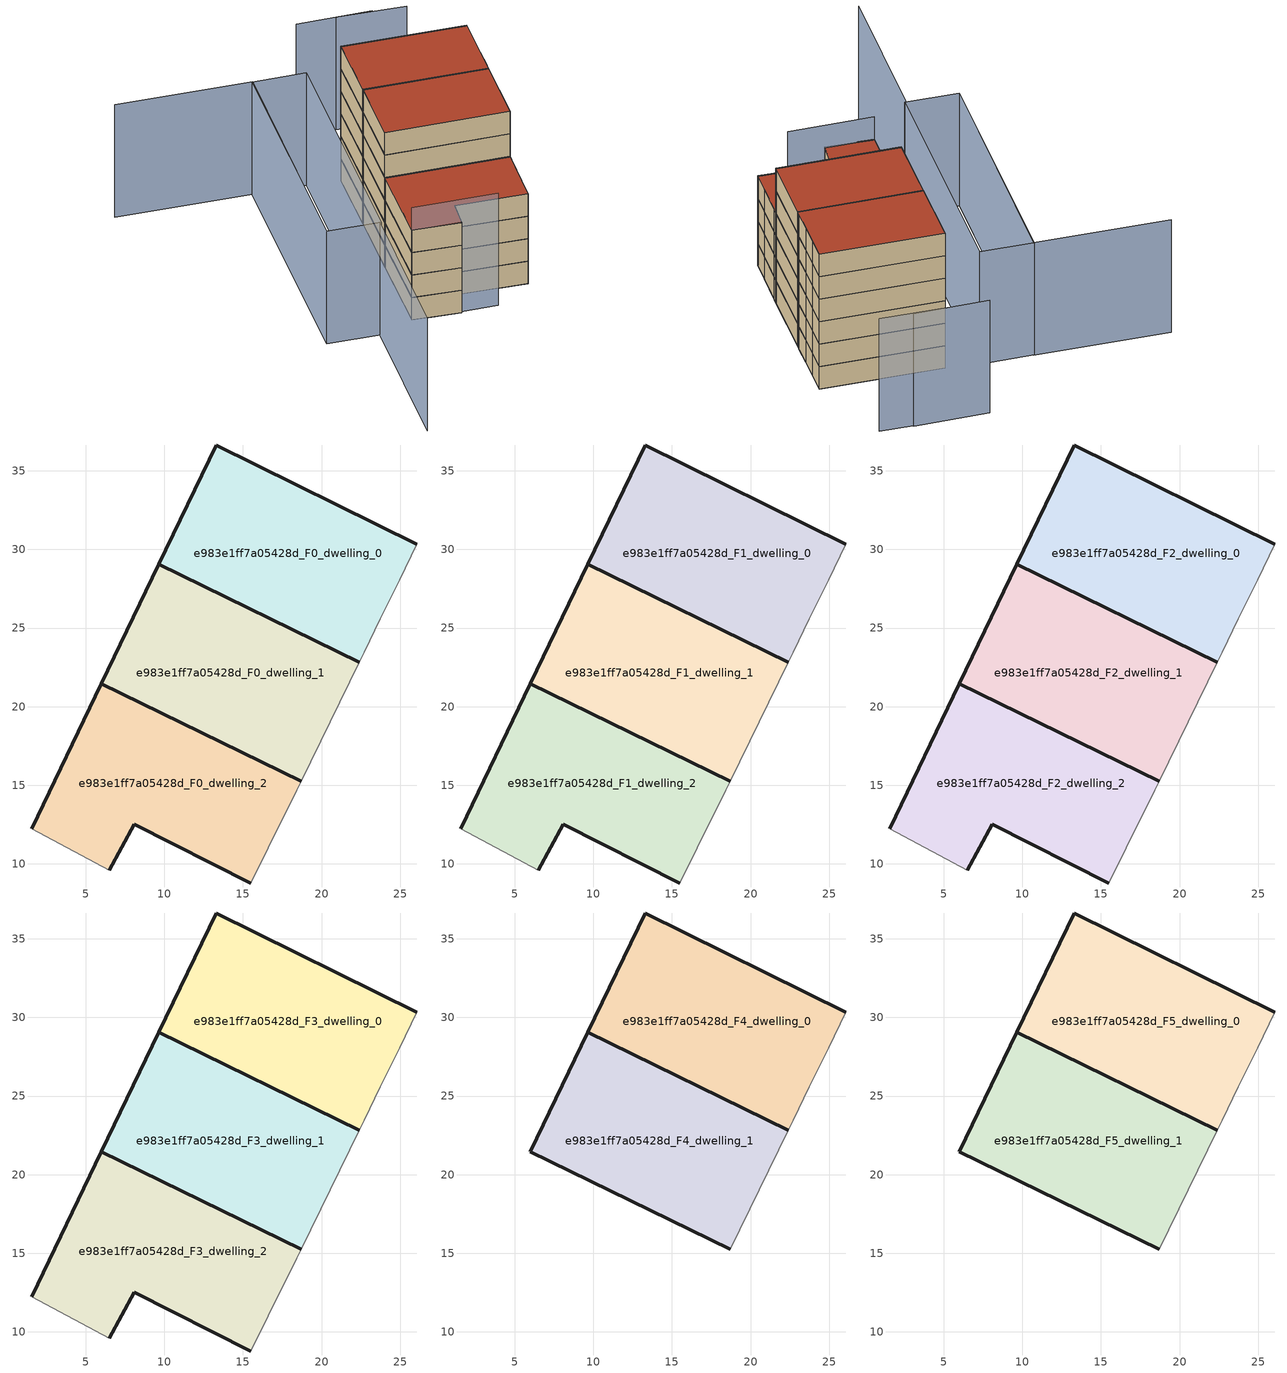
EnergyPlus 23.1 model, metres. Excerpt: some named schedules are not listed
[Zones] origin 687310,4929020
e983e1ff7a05428d_F0_dwelling_0
 floor ground (EU_floor_Construction): 22.72,23.47 23.74,25.58 24.96,28.07 26.06,30.33 13.29,36.64 9.64,29.05 22.41,22.83 z0
 wall outside (EU_wall_Construction): 22.41,22.83 9.64,29.05 13.29,36.64 26.06,30.33 z0:3
 wall adiabatic (EU_wall_Construction): 26.06,30.33 24.96,28.07 23.74,25.58 22.72,23.47 22.41,22.83 z0:3
e983e1ff7a05428d_F0_dwelling_1
 floor ground (EU_floor_Construction): 18.71,15.27 22.41,22.83 9.64,29.05 5.99,21.46 z0
 wall outside (EU_wall_Construction): 5.99,21.46 9.64,29.05 22.41,22.83 / 18.71,15.27 5.99,21.47 z0:3
 wall adiabatic (EU_wall_Construction): 22.41,22.83 18.71,15.27 z0:3
e983e1ff7a05428d_F0_dwelling_2
 floor ground (EU_floor_Construction): 16.59,11.01 18.43,14.69 18.71,15.27 5.99,21.46 1.55,12.24 6.5,9.58 8.09,12.53 15.48,8.78 z0
 wall outside (EU_wall_Construction): 1.55,12.24 5.99,21.46 18.71,15.27 / 15.48,8.78 8.09,12.53 6.5,9.58 z0:3
 wall adiabatic (EU_wall_Construction): 6.5,9.58 1.55,12.24 / 18.71,15.27 18.43,14.69 16.59,11.01 15.48,8.78 z0:3
e983e1ff7a05428d_F1_dwelling_0
 floor to e983e1ff7a05428d_F0_dwelling_0 (EU_floor_Construction): 22.72,23.47 23.74,25.58 24.96,28.07 26.06,30.33 13.29,36.64 9.64,29.05 22.41,22.83 z3
 wall outside (EU_wall_Construction): 22.41,22.83 9.64,29.05 13.29,36.64 26.06,30.33 z3:6
 wall adiabatic (EU_wall_Construction): 26.06,30.33 24.96,28.07 23.74,25.58 22.72,23.47 22.41,22.83 z3:6
e983e1ff7a05428d_F1_dwelling_1
 floor to e983e1ff7a05428d_F0_dwelling_1 (EU_floor_Construction): 18.71,15.27 22.41,22.83 9.64,29.05 5.99,21.46 z3
 wall outside (EU_wall_Construction): 5.99,21.46 9.64,29.05 22.41,22.83 / 18.71,15.27 5.99,21.47 z3:6
 wall adiabatic (EU_wall_Construction): 22.41,22.83 18.71,15.27 z3:6
e983e1ff7a05428d_F1_dwelling_2
 floor to e983e1ff7a05428d_F0_dwelling_2 (EU_floor_Construction): 16.59,11.01 18.43,14.69 18.71,15.27 5.99,21.46 1.55,12.24 6.5,9.58 8.09,12.53 15.48,8.78 z3
 wall outside (EU_wall_Construction): 1.55,12.24 5.99,21.46 18.71,15.27 / 15.48,8.78 8.09,12.53 6.5,9.58 z3:6
 wall adiabatic (EU_wall_Construction): 6.5,9.58 1.55,12.24 / 18.71,15.27 18.43,14.69 16.59,11.01 15.48,8.78 z3:6
e983e1ff7a05428d_F2_dwelling_0
 floor to e983e1ff7a05428d_F1_dwelling_0 (EU_floor_Construction): 22.72,23.47 23.74,25.58 24.96,28.07 26.06,30.33 13.29,36.64 9.64,29.05 22.41,22.83 z6
 wall outside (EU_wall_Construction): 22.41,22.83 9.64,29.05 13.29,36.64 26.06,30.33 z6:9
 wall adiabatic (EU_wall_Construction): 26.06,30.33 24.96,28.07 23.74,25.58 22.72,23.47 22.41,22.83 z6:9
e983e1ff7a05428d_F2_dwelling_1
 floor to e983e1ff7a05428d_F1_dwelling_1 (EU_floor_Construction): 18.71,15.27 22.41,22.83 9.64,29.05 5.99,21.46 z6
 wall outside (EU_wall_Construction): 5.99,21.46 9.64,29.05 22.41,22.83 / 18.71,15.27 5.99,21.47 z6:9
 wall adiabatic (EU_wall_Construction): 22.41,22.83 18.71,15.27 z6:9
e983e1ff7a05428d_F2_dwelling_2
 floor to e983e1ff7a05428d_F1_dwelling_2 (EU_floor_Construction): 16.59,11.01 18.43,14.69 18.71,15.27 5.99,21.46 1.55,12.24 6.5,9.58 8.09,12.53 15.48,8.78 z6
 wall outside (EU_wall_Construction): 1.55,12.24 5.99,21.46 18.71,15.27 / 15.48,8.78 8.09,12.53 6.5,9.58 z6:9
 wall adiabatic (EU_wall_Construction): 6.5,9.58 1.55,12.24 / 18.71,15.27 18.43,14.69 16.59,11.01 15.48,8.78 z6:9
e983e1ff7a05428d_F3_dwelling_0
 floor to e983e1ff7a05428d_F2_dwelling_0 (EU_floor_Construction): 22.72,23.47 23.74,25.58 24.96,28.07 26.06,30.33 13.29,36.64 9.64,29.05 22.41,22.83 z9
 wall outside (EU_wall_Construction): 22.41,22.83 9.64,29.05 13.29,36.64 26.06,30.33 z9:12
 wall adiabatic (EU_wall_Construction): 26.06,30.33 24.96,28.07 23.74,25.58 22.72,23.47 22.41,22.83 z9:12
e983e1ff7a05428d_F3_dwelling_1
 floor to e983e1ff7a05428d_F2_dwelling_1 (EU_floor_Construction): 18.71,15.27 22.41,22.83 9.64,29.05 5.99,21.46 z9
 wall outside (EU_wall_Construction): 5.99,21.46 9.64,29.05 22.41,22.83 / 18.71,15.27 5.99,21.47 z9:12
 wall adiabatic (EU_wall_Construction): 22.41,22.83 18.71,15.27 z9:12
e983e1ff7a05428d_F3_dwelling_2
 floor to e983e1ff7a05428d_F2_dwelling_2 (EU_floor_Construction): 16.59,11.01 18.43,14.69 18.71,15.27 5.99,21.46 1.55,12.24 6.5,9.58 8.09,12.53 15.48,8.78 z9
 wall outside (EU_wall_Construction): 1.55,12.24 5.99,21.46 18.71,15.27 / 15.48,8.78 8.09,12.53 6.5,9.58 z9:12
 wall adiabatic (EU_wall_Construction): 6.5,9.58 1.55,12.24 / 18.71,15.27 18.43,14.69 16.59,11.01 15.48,8.78 z9:12
 roof outside (EU_roof_Construction): 18.71,15.27 18.43,14.69 16.59,11.01 15.48,8.78 8.09,12.53 6.5,9.58 1.55,12.24 5.99,21.46 z12
e983e1ff7a05428d_F4_dwelling_0
 floor to e983e1ff7a05428d_F3_dwelling_0 (EU_floor_Construction): 22.72,23.47 23.74,25.58 24.96,28.07 26.06,30.33 13.29,36.64 9.64,29.05 22.41,22.83 z12
 wall outside (EU_wall_Construction): 22.41,22.83 9.64,29.05 13.29,36.64 26.06,30.33 z12:15
 wall adiabatic (EU_wall_Construction): 26.06,30.33 24.96,28.07 23.74,25.58 22.72,23.47 22.41,22.83 z12:15
e983e1ff7a05428d_F4_dwelling_1
 floor to e983e1ff7a05428d_F3_dwelling_1 (EU_floor_Construction): 18.71,15.27 22.41,22.83 9.64,29.05 5.99,21.46 z12
 wall outside (EU_wall_Construction): 18.71,15.27 5.99,21.46 9.64,29.05 22.41,22.83 z12:15
 wall adiabatic (EU_wall_Construction): 22.41,22.83 18.71,15.27 z12:15
e983e1ff7a05428d_F5_dwelling_0
 floor to e983e1ff7a05428d_F4_dwelling_0 (EU_floor_Construction): 22.72,23.47 23.74,25.58 24.96,28.07 26.06,30.33 13.29,36.64 9.64,29.05 22.41,22.83 z15
 wall outside (EU_wall_Construction): 22.41,22.83 9.64,29.05 13.29,36.64 26.06,30.33 z15:18
 wall adiabatic (EU_wall_Construction): 26.06,30.33 24.96,28.07 23.74,25.58 22.72,23.47 22.41,22.83 z15:18
 roof outside (EU_roof_Construction): 26.06,30.33 24.96,28.07 23.74,25.58 22.72,23.47 22.41,22.83 9.64,29.05 13.29,36.64 z18
e983e1ff7a05428d_F5_dwelling_1
 floor to e983e1ff7a05428d_F4_dwelling_1 (EU_floor_Construction): 18.71,15.27 22.41,22.83 9.64,29.05 5.99,21.46 z15
 wall outside (EU_wall_Construction): 18.71,15.27 5.99,21.46 9.64,29.05 22.41,22.83 z15:18
 wall adiabatic (EU_wall_Construction): 22.41,22.83 18.71,15.27 z15:18
 roof outside (EU_roof_Construction): 22.41,22.83 18.71,15.27 5.99,21.46 9.64,29.05 z18
shading: 1.55,12.24 10.35,7.96 / -2.82,12.58 -11.12,-4.2 / -9.42,48.11 4.55,41.24 / 4.55,41.24 -8.23,15.24 / 26.47,40.47 19.33,44.09 / 23.08,42.3 15.29,46.02 / -8.27,15.18 4.44,41.29 / 4.44,41.29 10.01,38.58 / 10.01,38.58 -2.7,12.47 / -2.7,12.47 -8.27,15.18 z0:15
[Building]
EU S2 Campaign: North Axis=0; Terrain=City; Solar Distribution=FullExterior
[Site:Location]
Bologna: Latitude=44.5; Longitude=11.25; Time Zone=1; Elevation=37
[SizingPeriod:WeatherFileDays]
AnnualSizingPeriod: Begin Month=1; Begin Day of Month=1; End Month=12; End Day of Month=31; Day of Week for Start Day=Monday; Use Weather File Daylight Saving Period=No; Use Weather File Rain and Snow Indicators=No
[MATERIAL]
EU_InternalMass_Material: Roughness=MediumRough; Thickness=0.1; Conductivity=1; Density=1800; Specific Heat=900; Thermal Absorptance=0.9; Solar Absorptance=0.7; Visible Absorptance=0.7
[MATERIAL:NOMASS] Roughness=MediumRough; Thermal Absorptance=0.9; Solar Absorptance=0.7; Visible Absorptance=0.7
Name | Thermal Resistance
EU_wall_NoMass | 0.905828
EU_roof_NoMass | 0.37593
EU_floor_NoMass | 0.67114
[CONSTRUCTION]
EU_wall_Construction: EU_wall_NoMass
EU_roof_Construction: EU_roof_NoMass
EU_floor_Construction: EU_floor_NoMass
EU_InternalMass_Construction: EU_InternalMass_Material
[ZONE] Type=1; Multiplier=1; Ceiling Height=autocalculate; Floor Area=autocalculate; Part of Total Floor Area=Yes
Name | Volume
e983e1ff7a05428d_F0_dwelling_0 | 357.862
e983e1ff7a05428d_F1_dwelling_0; e983e1ff7a05428d_F2_dwelling_0; e983e1ff7a05428d_F3_dwelling_0; e983e1ff7a05428d_F4_dwelling_0; e983e1ff7a05428d_F5_dwelling_0 | 357.861
e983e1ff7a05428d_F0_dwelling_1; e983e1ff7a05428d_F1_dwelling_1; e983e1ff7a05428d_F2_dwelling_1; e983e1ff7a05428d_F3_dwelling_1; e983e1ff7a05428d_F4_dwelling_1; e983e1ff7a05428d_F5_dwelling_1 | 357.848
e983e1ff7a05428d_F0_dwelling_2 | 357.868
e983e1ff7a05428d_F1_dwelling_2; e983e1ff7a05428d_F2_dwelling_2; e983e1ff7a05428d_F3_dwelling_2 | 357.869
[INTERNALMASS] Construction=EU_InternalMass_Construction
Name | Zone or ZoneList | Surface Area
e983e1ff7a05428d_F0_dwelling_0_EU_InternalMass | e983e1ff7a05428d_F0_dwelling_0 | 119.287
e983e1ff7a05428d_F0_dwelling_1_EU_InternalMass | e983e1ff7a05428d_F0_dwelling_1 | 119.283
e983e1ff7a05428d_F0_dwelling_2_EU_InternalMass | e983e1ff7a05428d_F0_dwelling_2 | 119.289
e983e1ff7a05428d_F1_dwelling_0_EU_InternalMass | e983e1ff7a05428d_F1_dwelling_0 | 119.287
e983e1ff7a05428d_F1_dwelling_1_EU_InternalMass | e983e1ff7a05428d_F1_dwelling_1 | 119.283
e983e1ff7a05428d_F1_dwelling_2_EU_InternalMass | e983e1ff7a05428d_F1_dwelling_2 | 119.289
e983e1ff7a05428d_F2_dwelling_0_EU_InternalMass | e983e1ff7a05428d_F2_dwelling_0 | 119.287
e983e1ff7a05428d_F2_dwelling_1_EU_InternalMass | e983e1ff7a05428d_F2_dwelling_1 | 119.283
e983e1ff7a05428d_F2_dwelling_2_EU_InternalMass | e983e1ff7a05428d_F2_dwelling_2 | 119.289
e983e1ff7a05428d_F3_dwelling_0_EU_InternalMass | e983e1ff7a05428d_F3_dwelling_0 | 119.287
e983e1ff7a05428d_F3_dwelling_1_EU_InternalMass | e983e1ff7a05428d_F3_dwelling_1 | 119.283
e983e1ff7a05428d_F3_dwelling_2_EU_InternalMass | e983e1ff7a05428d_F3_dwelling_2 | 119.289
e983e1ff7a05428d_F4_dwelling_0_EU_InternalMass | e983e1ff7a05428d_F4_dwelling_0 | 178.936
e983e1ff7a05428d_F4_dwelling_1_EU_InternalMass | e983e1ff7a05428d_F4_dwelling_1 | 178.924
e983e1ff7a05428d_F5_dwelling_0_EU_InternalMass | e983e1ff7a05428d_F5_dwelling_0 | 178.936
e983e1ff7a05428d_F5_dwelling_1_EU_InternalMass | e983e1ff7a05428d_F5_dwelling_1 | 178.924
[OTHEREQUIPMENT] Fuel Type=Electricity; Design Level Calculation Method=Watts/Area; Power per Zone Floor Area=1; Fraction Latent=0; Fraction Radiant=0; Fraction Lost=0; Carbon Dioxide Generation Rate=0; EndUse Subcategory=EU_Step8_InternalGains
Name | Zone or ZoneList or Space or SpaceList | Schedule
EU_Step8_InternalGain_e983e1ff7a05428d_F0_dwelling_0_f000 | e983e1ff7a05428d_F0_dwelling_0 | EU_Step8_GainSchedule_e983e1ff7a05428d_F0_dwelling_0_f000
EU_Step8_InternalGain_e983e1ff7a05428d_F0_dwelling_1_f000 | e983e1ff7a05428d_F0_dwelling_1 | EU_Step8_GainSchedule_e983e1ff7a05428d_F0_dwelling_1_f000
EU_Step8_InternalGain_e983e1ff7a05428d_F0_dwelling_2_f000 | e983e1ff7a05428d_F0_dwelling_2 | EU_Step8_GainSchedule_e983e1ff7a05428d_F0_dwelling_2_f000
EU_Step8_InternalGain_e983e1ff7a05428d_F1_dwelling_0_f000 | e983e1ff7a05428d_F1_dwelling_0 | EU_Step8_GainSchedule_e983e1ff7a05428d_F1_dwelling_0_f000
EU_Step8_InternalGain_e983e1ff7a05428d_F1_dwelling_1_f000 | e983e1ff7a05428d_F1_dwelling_1 | EU_Step8_GainSchedule_e983e1ff7a05428d_F1_dwelling_1_f000
EU_Step8_InternalGain_e983e1ff7a05428d_F1_dwelling_2_f000 | e983e1ff7a05428d_F1_dwelling_2 | EU_Step8_GainSchedule_e983e1ff7a05428d_F1_dwelling_2_f000
EU_Step8_InternalGain_e983e1ff7a05428d_F2_dwelling_0_f000 | e983e1ff7a05428d_F2_dwelling_0 | EU_Step8_GainSchedule_e983e1ff7a05428d_F2_dwelling_0_f000
EU_Step8_InternalGain_e983e1ff7a05428d_F2_dwelling_1_f000 | e983e1ff7a05428d_F2_dwelling_1 | EU_Step8_GainSchedule_e983e1ff7a05428d_F2_dwelling_1_f000
EU_Step8_InternalGain_e983e1ff7a05428d_F2_dwelling_2_f000 | e983e1ff7a05428d_F2_dwelling_2 | EU_Step8_GainSchedule_e983e1ff7a05428d_F2_dwelling_2_f000
EU_Step8_InternalGain_e983e1ff7a05428d_F3_dwelling_0_f000 | e983e1ff7a05428d_F3_dwelling_0 | EU_Step8_GainSchedule_e983e1ff7a05428d_F3_dwelling_0_f000
EU_Step8_InternalGain_e983e1ff7a05428d_F3_dwelling_1_f000 | e983e1ff7a05428d_F3_dwelling_1 | EU_Step8_GainSchedule_e983e1ff7a05428d_F3_dwelling_1_f000
EU_Step8_InternalGain_e983e1ff7a05428d_F3_dwelling_2_f000 | e983e1ff7a05428d_F3_dwelling_2 | EU_Step8_GainSchedule_e983e1ff7a05428d_F3_dwelling_2_f000
EU_Step8_InternalGain_e983e1ff7a05428d_F4_dwelling_0_f000 | e983e1ff7a05428d_F4_dwelling_0 | EU_Step8_GainSchedule_e983e1ff7a05428d_F4_dwelling_0_f000
EU_Step8_InternalGain_e983e1ff7a05428d_F4_dwelling_1_f000 | e983e1ff7a05428d_F4_dwelling_1 | EU_Step8_GainSchedule_e983e1ff7a05428d_F4_dwelling_1_f000
EU_Step8_InternalGain_e983e1ff7a05428d_F5_dwelling_0_f000 | e983e1ff7a05428d_F5_dwelling_0 | EU_Step8_GainSchedule_e983e1ff7a05428d_F5_dwelling_0_f000
EU_Step8_InternalGain_e983e1ff7a05428d_F5_dwelling_1_f000 | e983e1ff7a05428d_F5_dwelling_1 | EU_Step8_GainSchedule_e983e1ff7a05428d_F5_dwelling_1_f000
[ZONEVENTILATION:DESIGNFLOWRATE] Schedule=EU_AlwaysOn; Design Flow Rate Calculation Method=AirChanges/Hour; Air Changes per Hour=0.73129; Ventilation Type=Natural; Fan Pressure Rise=0; Fan Total Efficiency=1; Constant Term Coefficient=1; Temperature Term Coefficient=0; Velocity Term Coefficient=0; Velocity Squared Term Coefficient=0; Minimum Indoor Temperature=-100; Maximum Indoor Temperature=100; Delta Temperature=-100; Minimum Outdoor Temperature=-100; Maximum Outdoor Temperature=100; Maximum Wind Speed=40
Name | Zone or ZoneList or Space or SpaceList
EU_ConstantAir_e983e1ff7a05428d_F0_dwelling_0 | e983e1ff7a05428d_F0_dwelling_0
EU_ConstantAir_e983e1ff7a05428d_F0_dwelling_1 | e983e1ff7a05428d_F0_dwelling_1
EU_ConstantAir_e983e1ff7a05428d_F0_dwelling_2 | e983e1ff7a05428d_F0_dwelling_2
EU_ConstantAir_e983e1ff7a05428d_F1_dwelling_0 | e983e1ff7a05428d_F1_dwelling_0
EU_ConstantAir_e983e1ff7a05428d_F1_dwelling_1 | e983e1ff7a05428d_F1_dwelling_1
EU_ConstantAir_e983e1ff7a05428d_F1_dwelling_2 | e983e1ff7a05428d_F1_dwelling_2
EU_ConstantAir_e983e1ff7a05428d_F2_dwelling_0 | e983e1ff7a05428d_F2_dwelling_0
EU_ConstantAir_e983e1ff7a05428d_F2_dwelling_1 | e983e1ff7a05428d_F2_dwelling_1
EU_ConstantAir_e983e1ff7a05428d_F2_dwelling_2 | e983e1ff7a05428d_F2_dwelling_2
EU_ConstantAir_e983e1ff7a05428d_F3_dwelling_0 | e983e1ff7a05428d_F3_dwelling_0
EU_ConstantAir_e983e1ff7a05428d_F3_dwelling_1 | e983e1ff7a05428d_F3_dwelling_1
EU_ConstantAir_e983e1ff7a05428d_F3_dwelling_2 | e983e1ff7a05428d_F3_dwelling_2
EU_ConstantAir_e983e1ff7a05428d_F4_dwelling_0 | e983e1ff7a05428d_F4_dwelling_0
EU_ConstantAir_e983e1ff7a05428d_F4_dwelling_1 | e983e1ff7a05428d_F4_dwelling_1
EU_ConstantAir_e983e1ff7a05428d_F5_dwelling_0 | e983e1ff7a05428d_F5_dwelling_0
EU_ConstantAir_e983e1ff7a05428d_F5_dwelling_1 | e983e1ff7a05428d_F5_dwelling_1
[HVACTEMPLATE:THERMOSTAT] Constant Heating Setpoint=20; Constant Cooling Setpoint=50
EU_HeatOnly_e983e1ff7a05428d_F0_dwelling_0; EU_HeatOnly_e983e1ff7a05428d_F0_dwelling_1; EU_HeatOnly_e983e1ff7a05428d_F0_dwelling_2; EU_HeatOnly_e983e1ff7a05428d_F1_dwelling_0; EU_HeatOnly_e983e1ff7a05428d_F1_dwelling_1; EU_HeatOnly_e983e1ff7a05428d_F1_dwelling_2; EU_HeatOnly_e983e1ff7a05428d_F2_dwelling_0; EU_HeatOnly_e983e1ff7a05428d_F2_dwelling_1; EU_HeatOnly_e983e1ff7a05428d_F2_dwelling_2; EU_HeatOnly_e983e1ff7a05428d_F3_dwelling_0; EU_HeatOnly_e983e1ff7a05428d_F3_dwelling_1; EU_HeatOnly_e983e1ff7a05428d_F3_dwelling_2; EU_HeatOnly_e983e1ff7a05428d_F4_dwelling_0; EU_HeatOnly_e983e1ff7a05428d_F4_dwelling_1; EU_HeatOnly_e983e1ff7a05428d_F5_dwelling_0; EU_HeatOnly_e983e1ff7a05428d_F5_dwelling_1
[HVACTEMPLATE:ZONE:IDEALLOADSAIRSYSTEM] System Availability Schedule=EU_AlwaysOn; Maximum Heating Supply Air Temperature=50; Minimum Cooling Supply Air Temperature=13; Maximum Heating Supply Air Humidity Ratio=0.0156; Minimum Cooling Supply Air Humidity Ratio=0.0077; Heating Limit=NoLimit; Cooling Limit=NoLimit; Heating Availability Schedule=EU_AlwaysOn; Cooling Availability Schedule=EU_CoolingOff; Dehumidification Control Type=ConstantSensibleHeatRatio; Cooling Sensible Heat Ratio=0.7; Dehumidification Setpoint=60; Humidification Control Type=None; Humidification Setpoint=30; Outdoor Air Method=None; Outdoor Air Flow Rate per Person=0.00944; Outdoor Air Flow Rate per Zone Floor Area=0; Outdoor Air Flow Rate per Zone=0; Demand Controlled Ventilation Type=None; Outdoor Air Economizer Type=NoEconomizer; Heat Recovery Type=None; Sensible Heat Recovery Effectiveness=0.7; Latent Heat Recovery Effectiveness=0.65
Name | Template Thermostat
e983e1ff7a05428d_F0_dwelling_0 | EU_HeatOnly_e983e1ff7a05428d_F0_dwelling_0
e983e1ff7a05428d_F0_dwelling_1 | EU_HeatOnly_e983e1ff7a05428d_F0_dwelling_1
e983e1ff7a05428d_F0_dwelling_2 | EU_HeatOnly_e983e1ff7a05428d_F0_dwelling_2
e983e1ff7a05428d_F1_dwelling_0 | EU_HeatOnly_e983e1ff7a05428d_F1_dwelling_0
e983e1ff7a05428d_F1_dwelling_1 | EU_HeatOnly_e983e1ff7a05428d_F1_dwelling_1
e983e1ff7a05428d_F1_dwelling_2 | EU_HeatOnly_e983e1ff7a05428d_F1_dwelling_2
e983e1ff7a05428d_F2_dwelling_0 | EU_HeatOnly_e983e1ff7a05428d_F2_dwelling_0
e983e1ff7a05428d_F2_dwelling_1 | EU_HeatOnly_e983e1ff7a05428d_F2_dwelling_1
e983e1ff7a05428d_F2_dwelling_2 | EU_HeatOnly_e983e1ff7a05428d_F2_dwelling_2
e983e1ff7a05428d_F3_dwelling_0 | EU_HeatOnly_e983e1ff7a05428d_F3_dwelling_0
e983e1ff7a05428d_F3_dwelling_1 | EU_HeatOnly_e983e1ff7a05428d_F3_dwelling_1
